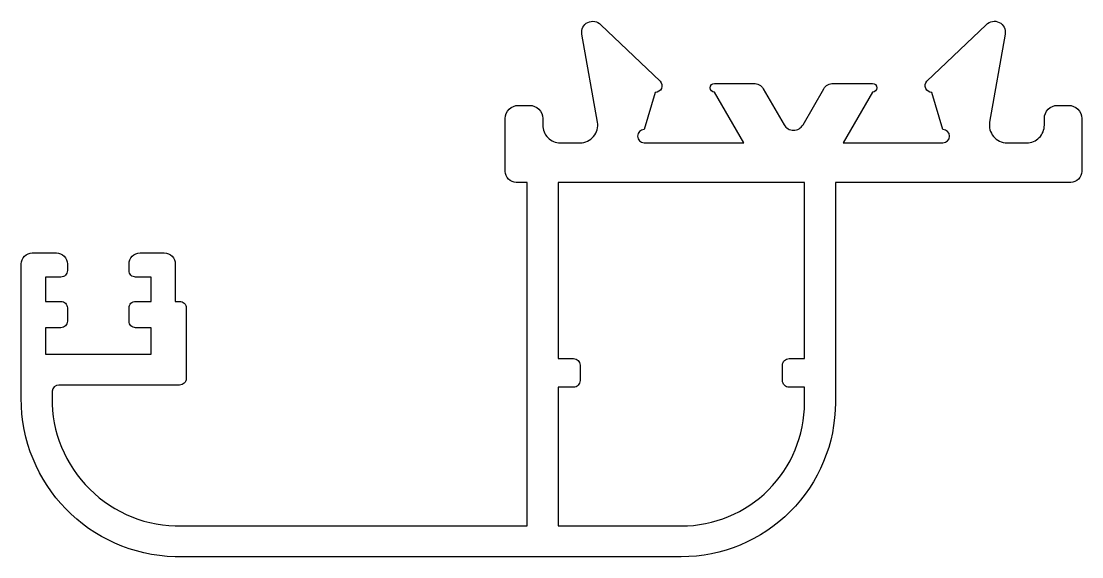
# Model space of a CAD drawing. Extents: x 145 to 193.2, y 217.2 to 241.5.
import ezdxf

# ---------------------------------------------------------------- set-up
doc = ezdxf.new("R2010")
doc.units = 0
doc.layers.get('0').update_dxf_attribs({"linetype": 'CONTINUOUS'})

msp = doc.modelspace()

# ---------------------------------------------------------------- linework, layer by layer
for points in [[(151.471, 230.965, -0.414214), (151.971, 230.465), (151.971, 228.765), (152.171, 228.765, -0.414214), (152.471, 228.465), (152.471, 225.265, -0.414214), (152.171, 224.965), (146.68, 224.965, 0.396677), (146.381, 224.683, 0.423134), (151.971, 218.565), (167.971, 218.565), (167.971, 234.165), (167.471, 234.165, -0.414214), (166.971, 234.665), (166.971, 237.065, -0.414214), (167.571, 237.665), (168.071, 237.665, -0.414214), (168.671, 237.065), (168.671, 236.765, 0.414214), (169.471, 235.965), (170.371, 235.965, 0.466308), (171.159, 236.904), (170.455, 240.899, -0.745119), (171.311, 241.328), (174.008, 238.76, -0.660423), (173.787, 238.255), (173.281, 236.565, 1), (173.281, 235.965), (177.814, 235.965), (176.486, 238.265, -1), (176.486, 238.665), (178.263, 238.665, -0.267949), (178.696, 238.415), (179.638, 236.784, 0.57735), (180.504, 236.784), (181.446, 238.415, -0.267949), (181.879, 238.665), (183.656, 238.665, -1), (183.656, 238.265), (182.328, 235.965), (186.861, 235.965, 1), (186.861, 236.565), (186.356, 238.255, -0.660423), (186.134, 238.76), (188.831, 241.328, -0.745119), (189.688, 240.899), (188.983, 236.904, 0.466308), (189.771, 235.965), (190.671, 235.965, 0.414214), (191.471, 236.765), (191.471, 237.065, -0.414214), (192.071, 237.665), (192.571, 237.665, -0.414214), (193.171, 237.065), (193.171, 234.665, -0.414214), (192.671, 234.165), (181.971, 234.165), (181.971, 224.165, -0.414214), (174.971, 217.165), (151.971, 217.165, -0.408339), (144.971, 224.365), (144.971, 230.465, -0.414214), (145.471, 230.965), (146.571, 230.965, -0.414214), (147.071, 230.465), (147.071, 230.165, -0.414214), (146.771, 229.865), (146.071, 229.865), (146.071, 228.765), (146.771, 228.765, -0.414214), (147.071, 228.465), (147.071, 227.865, -0.414214), (146.771, 227.565), (146.071, 227.565), (146.071, 226.365), (150.871, 226.365), (150.871, 227.565), (150.171, 227.565, -0.414214), (149.871, 227.865), (149.871, 228.465, -0.414214), (150.171, 228.765), (150.871, 228.765), (150.871, 229.865), (150.171, 229.865, -0.414214), (149.871, 230.165), (149.871, 230.465, -0.414214), (150.371, 230.965)], [(180.571, 224.165), (180.571, 224.865), (179.871, 224.865, -0.414214), (179.571, 225.165), (179.571, 225.865, -0.414214), (179.871, 226.165), (180.571, 226.165), (180.571, 234.165), (169.371, 234.165), (169.371, 226.165), (170.071, 226.165, -0.414214), (170.371, 225.865), (170.371, 225.165, -0.414214), (170.071, 224.865), (169.371, 224.865), (169.371, 218.565), (174.971, 218.565, 0.414214)]]:
    msp.add_lwpolyline(points, format="xyb", close=True)

doc.saveas('drawing.dxf')
